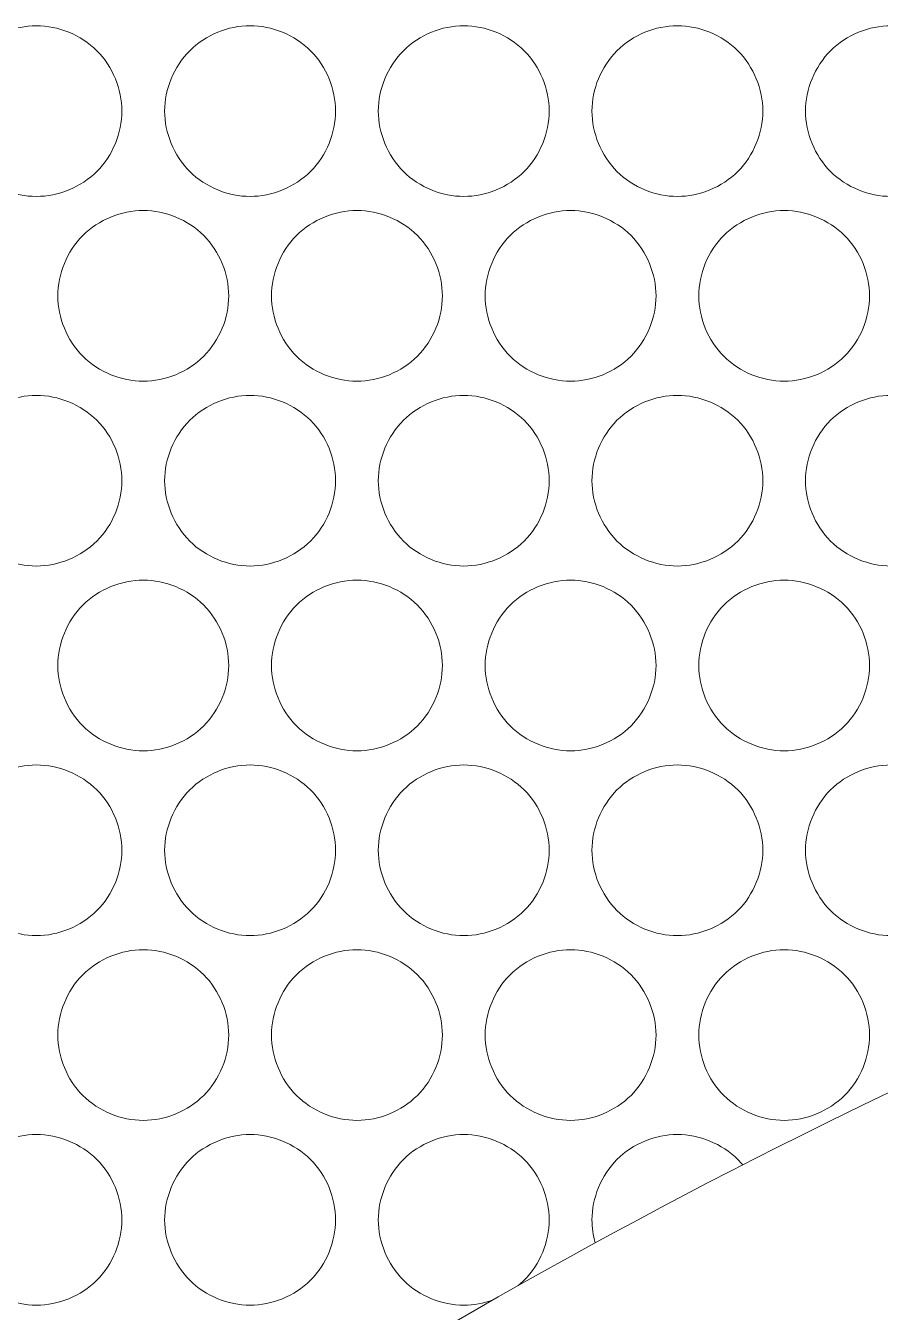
# Model space of a CAD drawing. Header units: millimetres. Extents: x 1177 to 4147, y 93 to 2194.
# Drawn here: x 1815.87 to 1845.9, y 1791.03 to 1836.25 of the extents above; entities that cross this region are included whole.
import ezdxf

# ---------------------------------------------------------------- set-up
doc = ezdxf.new("R2010")
doc.units = ezdxf.units.MM
doc.header["$LTSCALE"] = 0.1
doc.layers.get('0').update_dxf_attribs({"lineweight": 13})
doc.layers.add('标注', color=251, linetype='Continuous', lineweight=9)

msp = doc.modelspace()

# ---------------------------------------------------------------- linework, layer by layer
for radius, start, end in [(196.75, 204.56225, 43.01001), (177.334, 204.90538, 48.55999), (177.047, 204.9052, 48.6494), (168.077, 204.78787, 51.55568), (165.455, 204.70676, 52.44821), (156.5, 204.24844, 55.64881), (156.25, 204.23139, 55.74165), (155.11, 204.1505, 56.16753), (155, 204.14243, 56.20879)]:
    msp.add_arc((1812.49, 1686.895), radius, start, end)
at = {"layer": '标注'}
for points, knots in [([(1816.245, 1836.246), (1815.479, 1836.246), (1813.883, 1835.607), (1813.241, 1834.011), (1813.241, 1833.246)], [0, 0, 0, 0, 0.500225, 1, 1, 1, 1]), ([(1819.249, 1833.246), (1819.249, 1834.011), (1818.607, 1835.607), (1817.011, 1836.246), (1816.245, 1836.246)], [0, 0, 0, 0, 0.499776, 1, 1, 1, 1]), ([(1823.754, 1836.246), (1822.988, 1836.246), (1821.392, 1835.607), (1820.751, 1834.011), (1820.751, 1833.246)], [0, 0, 0, 0, 0.500211, 1, 1, 1, 1]), ([(1826.758, 1833.246), (1826.758, 1834.011), (1826.116, 1835.607), (1824.52, 1836.246), (1823.754, 1836.246)], [0, 0, 0, 0, 0.499794, 1, 1, 1, 1]), ([(1831.263, 1836.246), (1830.496, 1836.246), (1828.901, 1835.606), (1828.259, 1834.011), (1828.259, 1833.246)], [0, 0, 0, 0, 0.500181, 1, 1, 1, 1]), ([(1834.265, 1833.246), (1834.265, 1834.011), (1833.624, 1835.606), (1832.029, 1836.246), (1831.263, 1836.246)], [0, 0, 0, 0, 0.499826, 1, 1, 1, 1]), ([(1838.769, 1836.246), (1838.003, 1836.246), (1836.408, 1835.606), (1835.767, 1834.011), (1835.767, 1833.246)], [0, 0, 0, 0, 0.500136, 1, 1, 1, 1]), ([(1841.771, 1833.246), (1841.771, 1834.011), (1841.13, 1835.606), (1839.535, 1836.246), (1838.769, 1836.246)], [0, 0, 0, 0, 0.499875, 1, 1, 1, 1]), ([(1846.273, 1836.246), (1845.508, 1836.246), (1843.913, 1835.606), (1843.272, 1834.011), (1843.272, 1833.246)], [0, 0, 0, 0, 0.500075, 1, 1, 1, 1]), ([(1813.241, 1833.246), (1813.241, 1832.48), (1813.883, 1830.885), (1815.479, 1830.246), (1816.245, 1830.246)], [0, 0, 0, 0, 0.499775, 1, 1, 1, 1]), ([(1816.245, 1830.246), (1817.011, 1830.246), (1818.607, 1830.885), (1819.249, 1832.48), (1819.249, 1833.246)], [0, 0, 0, 0, 0.500224, 1, 1, 1, 1]), ([(1820.751, 1833.246), (1820.751, 1832.48), (1821.392, 1830.885), (1822.988, 1830.246), (1823.754, 1830.246)], [0, 0, 0, 0, 0.499789, 1, 1, 1, 1]), ([(1823.754, 1830.246), (1824.52, 1830.246), (1826.116, 1830.885), (1826.758, 1832.48), (1826.758, 1833.246)], [0, 0, 0, 0, 0.500206, 1, 1, 1, 1]), ([(1828.259, 1833.246), (1828.259, 1832.48), (1828.901, 1830.885), (1830.496, 1830.246), (1831.263, 1830.246)], [0, 0, 0, 0, 0.499819, 1, 1, 1, 1]), ([(1831.263, 1830.246), (1832.029, 1830.246), (1833.624, 1830.885), (1834.265, 1832.48), (1834.265, 1833.246)], [0, 0, 0, 0, 0.500174, 1, 1, 1, 1]), ([(1835.767, 1833.246), (1835.767, 1832.48), (1836.408, 1830.885), (1838.003, 1830.246), (1838.769, 1830.246)], [0, 0, 0, 0, 0.499864, 1, 1, 1, 1]), ([(1838.769, 1830.246), (1839.535, 1830.246), (1841.13, 1830.885), (1841.771, 1832.48), (1841.771, 1833.246)], [0, 0, 0, 0, 0.500125, 1, 1, 1, 1]), ([(1843.272, 1833.246), (1843.272, 1832.48), (1843.913, 1830.885), (1845.508, 1830.246), (1846.273, 1830.246)], [0, 0, 0, 0, 0.499925, 1, 1, 1, 1]), ([(1820, 1829.751), (1819.234, 1829.751), (1817.638, 1829.111), (1816.996, 1827.516), (1816.996, 1826.751)], [0, 0, 0, 0, 0.50022, 1, 1, 1, 1]), ([(1820, 1829.751), (1819.234, 1829.751), (1817.638, 1829.111), (1816.996, 1827.516), (1816.996, 1826.751)], [0, 0, 0, 0, 0.50022, 1, 1, 1, 1]), ([(1823.003, 1826.751), (1823.003, 1827.516), (1822.362, 1829.111), (1820.766, 1829.751), (1820, 1829.751)], [0, 0, 0, 0, 0.499783, 1, 1, 1, 1]), ([(1823.003, 1826.751), (1823.003, 1827.516), (1822.362, 1829.111), (1820.766, 1829.751), (1820, 1829.751)], [0, 0, 0, 0, 0.499783, 1, 1, 1, 1]), ([(1827.509, 1829.751), (1826.742, 1829.751), (1825.147, 1829.111), (1824.505, 1827.516), (1824.505, 1826.751)], [0, 0, 0, 0, 0.500198, 1, 1, 1, 1]), ([(1827.509, 1829.751), (1826.742, 1829.751), (1825.147, 1829.111), (1824.505, 1827.516), (1824.505, 1826.751)], [0, 0, 0, 0, 0.500198, 1, 1, 1, 1]), ([(1830.512, 1826.751), (1830.512, 1827.516), (1829.87, 1829.111), (1828.275, 1829.751), (1827.509, 1829.751)], [0, 0, 0, 0, 0.499808, 1, 1, 1, 1]), ([(1830.512, 1826.751), (1830.512, 1827.516), (1829.87, 1829.111), (1828.275, 1829.751), (1827.509, 1829.751)], [0, 0, 0, 0, 0.499808, 1, 1, 1, 1]), ([(1835.016, 1829.751), (1834.25, 1829.751), (1832.655, 1829.111), (1832.013, 1827.516), (1832.013, 1826.751)], [0, 0, 0, 0, 0.500161, 1, 1, 1, 1]), ([(1835.016, 1829.751), (1834.25, 1829.751), (1832.655, 1829.111), (1832.013, 1827.516), (1832.013, 1826.751)], [0, 0, 0, 0, 0.500161, 1, 1, 1, 1]), ([(1838.019, 1826.751), (1838.019, 1827.516), (1837.377, 1829.111), (1835.782, 1829.751), (1835.016, 1829.751)], [0, 0, 0, 0, 0.499849, 1, 1, 1, 1]), ([(1838.019, 1826.751), (1838.019, 1827.516), (1837.377, 1829.111), (1835.782, 1829.751), (1835.016, 1829.751)], [0, 0, 0, 0, 0.499849, 1, 1, 1, 1]), ([(1842.522, 1829.751), (1841.756, 1829.751), (1840.161, 1829.111), (1839.52, 1827.516), (1839.52, 1826.751)], [0, 0, 0, 0, 0.500108, 1, 1, 1, 1]), ([(1842.522, 1829.751), (1841.756, 1829.751), (1840.161, 1829.111), (1839.52, 1827.516), (1839.52, 1826.751)], [0, 0, 0, 0, 0.500108, 1, 1, 1, 1]), ([(1845.523, 1826.751), (1845.523, 1827.516), (1844.882, 1829.111), (1843.287, 1829.751), (1842.522, 1829.751)], [0, 0, 0, 0, 0.499905, 1, 1, 1, 1]), ([(1845.523, 1826.751), (1845.523, 1827.516), (1844.882, 1829.111), (1843.287, 1829.751), (1842.522, 1829.751)], [0, 0, 0, 0, 0.499905, 1, 1, 1, 1]), ([(1816.996, 1826.751), (1816.996, 1825.985), (1817.638, 1824.39), (1819.234, 1823.751), (1820, 1823.751)], [0, 0, 0, 0, 0.49978, 1, 1, 1, 1]), ([(1816.996, 1826.751), (1816.996, 1825.985), (1817.638, 1824.39), (1819.234, 1823.751), (1820, 1823.751)], [0, 0, 0, 0, 0.49978, 1, 1, 1, 1]), ([(1820, 1823.751), (1820.766, 1823.751), (1822.362, 1824.39), (1823.003, 1825.985), (1823.003, 1826.751)], [0, 0, 0, 0, 0.500217, 1, 1, 1, 1]), ([(1820, 1823.751), (1820.766, 1823.751), (1822.362, 1824.39), (1823.003, 1825.985), (1823.003, 1826.751)], [0, 0, 0, 0, 0.500217, 1, 1, 1, 1]), ([(1824.505, 1826.751), (1824.505, 1825.985), (1825.147, 1824.39), (1826.742, 1823.751), (1827.509, 1823.751)], [0, 0, 0, 0, 0.499802, 1, 1, 1, 1]), ([(1824.505, 1826.751), (1824.505, 1825.985), (1825.147, 1824.39), (1826.742, 1823.751), (1827.509, 1823.751)], [0, 0, 0, 0, 0.499802, 1, 1, 1, 1]), ([(1827.509, 1823.751), (1828.275, 1823.751), (1829.87, 1824.39), (1830.512, 1825.985), (1830.512, 1826.751)], [0, 0, 0, 0, 0.500192, 1, 1, 1, 1]), ([(1827.509, 1823.751), (1828.275, 1823.751), (1829.87, 1824.39), (1830.512, 1825.985), (1830.512, 1826.751)], [0, 0, 0, 0, 0.500192, 1, 1, 1, 1]), ([(1832.013, 1826.751), (1832.013, 1825.985), (1832.655, 1824.39), (1834.25, 1823.751), (1835.016, 1823.751)], [0, 0, 0, 0, 0.499839, 1, 1, 1, 1]), ([(1832.013, 1826.751), (1832.013, 1825.985), (1832.655, 1824.39), (1834.25, 1823.751), (1835.016, 1823.751)], [0, 0, 0, 0, 0.499839, 1, 1, 1, 1]), ([(1835.016, 1823.751), (1835.782, 1823.751), (1837.377, 1824.39), (1838.019, 1825.985), (1838.019, 1826.751)], [0, 0, 0, 0, 0.500151, 1, 1, 1, 1]), ([(1835.016, 1823.751), (1835.782, 1823.751), (1837.377, 1824.39), (1838.019, 1825.985), (1838.019, 1826.751)], [0, 0, 0, 0, 0.500151, 1, 1, 1, 1]), ([(1839.52, 1826.751), (1839.52, 1825.985), (1840.161, 1824.39), (1841.756, 1823.751), (1842.522, 1823.751)], [0, 0, 0, 0, 0.499892, 1, 1, 1, 1]), ([(1839.52, 1826.751), (1839.52, 1825.985), (1840.161, 1824.39), (1841.756, 1823.751), (1842.522, 1823.751)], [0, 0, 0, 0, 0.499892, 1, 1, 1, 1]), ([(1842.522, 1823.751), (1843.287, 1823.751), (1844.882, 1824.39), (1845.523, 1825.985), (1845.523, 1826.751)], [0, 0, 0, 0, 0.500095, 1, 1, 1, 1]), ([(1842.522, 1823.751), (1843.287, 1823.751), (1844.882, 1824.39), (1845.523, 1825.985), (1845.523, 1826.751)], [0, 0, 0, 0, 0.500095, 1, 1, 1, 1]), ([(1816.245, 1823.255), (1815.479, 1823.255), (1813.883, 1822.616), (1813.241, 1821.021), (1813.241, 1820.255)], [0, 0, 0, 0, 0.500225, 1, 1, 1, 1]), ([(1819.249, 1820.255), (1819.249, 1821.021), (1818.607, 1822.616), (1817.011, 1823.255), (1816.245, 1823.255)], [0, 0, 0, 0, 0.499776, 1, 1, 1, 1]), ([(1823.754, 1823.255), (1822.988, 1823.255), (1821.392, 1822.616), (1820.751, 1821.021), (1820.751, 1820.255)], [0, 0, 0, 0, 0.500211, 1, 1, 1, 1]), ([(1826.758, 1820.255), (1826.758, 1821.021), (1826.116, 1822.616), (1824.52, 1823.255), (1823.754, 1823.255)], [0, 0, 0, 0, 0.499794, 1, 1, 1, 1]), ([(1831.263, 1823.255), (1830.496, 1823.255), (1828.901, 1822.616), (1828.259, 1821.021), (1828.259, 1820.255)], [0, 0, 0, 0, 0.500181, 1, 1, 1, 1]), ([(1834.265, 1820.255), (1834.265, 1821.021), (1833.624, 1822.616), (1832.029, 1823.255), (1831.263, 1823.255)], [0, 0, 0, 0, 0.499826, 1, 1, 1, 1]), ([(1838.769, 1823.255), (1838.003, 1823.255), (1836.408, 1822.616), (1835.767, 1821.021), (1835.767, 1820.255)], [0, 0, 0, 0, 0.500136, 1, 1, 1, 1]), ([(1841.771, 1820.255), (1841.771, 1821.021), (1841.13, 1822.616), (1839.535, 1823.255), (1838.769, 1823.255)], [0, 0, 0, 0, 0.499875, 1, 1, 1, 1]), ([(1846.273, 1823.255), (1845.508, 1823.255), (1843.913, 1822.616), (1843.272, 1821.021), (1843.272, 1820.255)], [0, 0, 0, 0, 0.500075, 1, 1, 1, 1]), ([(1813.241, 1820.255), (1813.241, 1819.49), (1813.883, 1817.894), (1815.479, 1817.255), (1816.245, 1817.255)], [0, 0, 0, 0, 0.499775, 1, 1, 1, 1]), ([(1816.245, 1817.255), (1817.011, 1817.255), (1818.607, 1817.894), (1819.249, 1819.49), (1819.249, 1820.255)], [0, 0, 0, 0, 0.500224, 1, 1, 1, 1]), ([(1820.751, 1820.255), (1820.751, 1819.49), (1821.392, 1817.894), (1822.988, 1817.255), (1823.754, 1817.255)], [0, 0, 0, 0, 0.499789, 1, 1, 1, 1]), ([(1823.754, 1817.255), (1824.52, 1817.255), (1826.116, 1817.895), (1826.758, 1819.49), (1826.758, 1820.255)], [0, 0, 0, 0, 0.500206, 1, 1, 1, 1]), ([(1828.259, 1820.255), (1828.259, 1819.49), (1828.901, 1817.895), (1830.496, 1817.255), (1831.263, 1817.255)], [0, 0, 0, 0, 0.499819, 1, 1, 1, 1]), ([(1831.263, 1817.255), (1832.029, 1817.255), (1833.624, 1817.895), (1834.265, 1819.49), (1834.265, 1820.255)], [0, 0, 0, 0, 0.500174, 1, 1, 1, 1]), ([(1835.767, 1820.255), (1835.767, 1819.49), (1836.408, 1817.895), (1838.003, 1817.255), (1838.769, 1817.255)], [0, 0, 0, 0, 0.499864, 1, 1, 1, 1]), ([(1838.769, 1817.255), (1839.535, 1817.255), (1841.13, 1817.895), (1841.771, 1819.49), (1841.771, 1820.255)], [0, 0, 0, 0, 0.500125, 1, 1, 1, 1]), ([(1843.272, 1820.255), (1843.272, 1819.49), (1843.913, 1817.895), (1845.508, 1817.255), (1846.273, 1817.255)], [0, 0, 0, 0, 0.499925, 1, 1, 1, 1]), ([(1820, 1816.76), (1819.234, 1816.76), (1817.638, 1816.121), (1816.996, 1814.526), (1816.996, 1813.76)], [0, 0, 0, 0, 0.50022, 1, 1, 1, 1]), ([(1820, 1816.76), (1819.234, 1816.76), (1817.638, 1816.121), (1816.996, 1814.526), (1816.996, 1813.76)], [0, 0, 0, 0, 0.50022, 1, 1, 1, 1]), ([(1823.003, 1813.76), (1823.003, 1814.526), (1822.362, 1816.121), (1820.766, 1816.76), (1820, 1816.76)], [0, 0, 0, 0, 0.499783, 1, 1, 1, 1]), ([(1823.003, 1813.76), (1823.003, 1814.526), (1822.362, 1816.121), (1820.766, 1816.76), (1820, 1816.76)], [0, 0, 0, 0, 0.499783, 1, 1, 1, 1]), ([(1827.509, 1816.76), (1826.742, 1816.76), (1825.147, 1816.121), (1824.505, 1814.526), (1824.505, 1813.76)], [0, 0, 0, 0, 0.500198, 1, 1, 1, 1]), ([(1827.509, 1816.76), (1826.742, 1816.76), (1825.147, 1816.121), (1824.505, 1814.526), (1824.505, 1813.76)], [0, 0, 0, 0, 0.500198, 1, 1, 1, 1]), ([(1830.512, 1813.76), (1830.512, 1814.526), (1829.87, 1816.121), (1828.275, 1816.76), (1827.509, 1816.76)], [0, 0, 0, 0, 0.499808, 1, 1, 1, 1]), ([(1830.512, 1813.76), (1830.512, 1814.526), (1829.87, 1816.121), (1828.275, 1816.76), (1827.509, 1816.76)], [0, 0, 0, 0, 0.499808, 1, 1, 1, 1]), ([(1835.016, 1816.76), (1834.25, 1816.76), (1832.655, 1816.121), (1832.013, 1814.526), (1832.013, 1813.76)], [0, 0, 0, 0, 0.500161, 1, 1, 1, 1]), ([(1835.016, 1816.76), (1834.25, 1816.76), (1832.655, 1816.121), (1832.013, 1814.526), (1832.013, 1813.76)], [0, 0, 0, 0, 0.500161, 1, 1, 1, 1]), ([(1838.019, 1813.76), (1838.019, 1814.526), (1837.377, 1816.121), (1835.782, 1816.76), (1835.016, 1816.76)], [0, 0, 0, 0, 0.499849, 1, 1, 1, 1]), ([(1838.019, 1813.76), (1838.019, 1814.526), (1837.377, 1816.121), (1835.782, 1816.76), (1835.016, 1816.76)], [0, 0, 0, 0, 0.499849, 1, 1, 1, 1]), ([(1842.522, 1816.76), (1841.756, 1816.76), (1840.161, 1816.121), (1839.52, 1814.526), (1839.52, 1813.76)], [0, 0, 0, 0, 0.500108, 1, 1, 1, 1]), ([(1842.522, 1816.76), (1841.756, 1816.76), (1840.161, 1816.121), (1839.52, 1814.526), (1839.52, 1813.76)], [0, 0, 0, 0, 0.500108, 1, 1, 1, 1]), ([(1845.523, 1813.76), (1845.523, 1814.526), (1844.882, 1816.12), (1843.287, 1816.76), (1842.522, 1816.76)], [0, 0, 0, 0, 0.499905, 1, 1, 1, 1]), ([(1845.523, 1813.76), (1845.523, 1814.526), (1844.882, 1816.12), (1843.287, 1816.76), (1842.522, 1816.76)], [0, 0, 0, 0, 0.499905, 1, 1, 1, 1]), ([(1816.996, 1813.76), (1816.996, 1812.995), (1817.638, 1811.399), (1819.234, 1810.76), (1820, 1810.76)], [0, 0, 0, 0, 0.49978, 1, 1, 1, 1]), ([(1816.996, 1813.76), (1816.996, 1812.995), (1817.638, 1811.399), (1819.234, 1810.76), (1820, 1810.76)], [0, 0, 0, 0, 0.49978, 1, 1, 1, 1]), ([(1820, 1810.76), (1820.766, 1810.76), (1822.362, 1811.399), (1823.003, 1812.995), (1823.003, 1813.76)], [0, 0, 0, 0, 0.500217, 1, 1, 1, 1]), ([(1820, 1810.76), (1820.766, 1810.76), (1822.362, 1811.399), (1823.003, 1812.995), (1823.003, 1813.76)], [0, 0, 0, 0, 0.500217, 1, 1, 1, 1]), ([(1824.505, 1813.76), (1824.505, 1812.995), (1825.147, 1811.399), (1826.742, 1810.76), (1827.509, 1810.76)], [0, 0, 0, 0, 0.499802, 1, 1, 1, 1]), ([(1824.505, 1813.76), (1824.505, 1812.995), (1825.147, 1811.399), (1826.742, 1810.76), (1827.509, 1810.76)], [0, 0, 0, 0, 0.499802, 1, 1, 1, 1]), ([(1827.509, 1810.76), (1828.275, 1810.76), (1829.87, 1811.399), (1830.512, 1812.995), (1830.512, 1813.76)], [0, 0, 0, 0, 0.500192, 1, 1, 1, 1]), ([(1827.509, 1810.76), (1828.275, 1810.76), (1829.87, 1811.399), (1830.512, 1812.995), (1830.512, 1813.76)], [0, 0, 0, 0, 0.500192, 1, 1, 1, 1]), ([(1832.013, 1813.76), (1832.013, 1812.995), (1832.655, 1811.4), (1834.25, 1810.76), (1835.016, 1810.76)], [0, 0, 0, 0, 0.499839, 1, 1, 1, 1]), ([(1832.013, 1813.76), (1832.013, 1812.995), (1832.655, 1811.4), (1834.25, 1810.76), (1835.016, 1810.76)], [0, 0, 0, 0, 0.499839, 1, 1, 1, 1]), ([(1835.016, 1810.76), (1835.782, 1810.76), (1837.377, 1811.4), (1838.019, 1812.995), (1838.019, 1813.76)], [0, 0, 0, 0, 0.500151, 1, 1, 1, 1]), ([(1835.016, 1810.76), (1835.782, 1810.76), (1837.377, 1811.4), (1838.019, 1812.995), (1838.019, 1813.76)], [0, 0, 0, 0, 0.500151, 1, 1, 1, 1]), ([(1839.52, 1813.76), (1839.52, 1812.995), (1840.161, 1811.4), (1841.756, 1810.76), (1842.522, 1810.76)], [0, 0, 0, 0, 0.499892, 1, 1, 1, 1]), ([(1839.52, 1813.76), (1839.52, 1812.995), (1840.161, 1811.4), (1841.756, 1810.76), (1842.522, 1810.76)], [0, 0, 0, 0, 0.499892, 1, 1, 1, 1]), ([(1842.522, 1810.76), (1843.287, 1810.76), (1844.882, 1811.4), (1845.523, 1812.995), (1845.523, 1813.76)], [0, 0, 0, 0, 0.500095, 1, 1, 1, 1]), ([(1842.522, 1810.76), (1843.287, 1810.76), (1844.882, 1811.4), (1845.523, 1812.995), (1845.523, 1813.76)], [0, 0, 0, 0, 0.500095, 1, 1, 1, 1]), ([(1816.245, 1810.265), (1815.479, 1810.265), (1813.883, 1809.626), (1813.241, 1808.03), (1813.241, 1807.265)], [0, 0, 0, 0, 0.500225, 1, 1, 1, 1]), ([(1819.249, 1807.265), (1819.249, 1808.03), (1818.607, 1809.626), (1817.011, 1810.265), (1816.245, 1810.265)], [0, 0, 0, 0, 0.499776, 1, 1, 1, 1]), ([(1823.754, 1810.265), (1822.988, 1810.265), (1821.392, 1809.626), (1820.751, 1808.03), (1820.751, 1807.265)], [0, 0, 0, 0, 0.500211, 1, 1, 1, 1]), ([(1826.758, 1807.265), (1826.758, 1808.03), (1826.116, 1809.626), (1824.52, 1810.265), (1823.754, 1810.265)], [0, 0, 0, 0, 0.499794, 1, 1, 1, 1]), ([(1831.263, 1810.265), (1830.496, 1810.265), (1828.901, 1809.626), (1828.259, 1808.03), (1828.259, 1807.265)], [0, 0, 0, 0, 0.500181, 1, 1, 1, 1]), ([(1834.265, 1807.265), (1834.265, 1808.03), (1833.624, 1809.626), (1832.029, 1810.265), (1831.263, 1810.265)], [0, 0, 0, 0, 0.499826, 1, 1, 1, 1]), ([(1838.769, 1810.265), (1838.003, 1810.265), (1836.408, 1809.625), (1835.767, 1808.03), (1835.767, 1807.265)], [0, 0, 0, 0, 0.500136, 1, 1, 1, 1]), ([(1841.771, 1807.265), (1841.771, 1808.03), (1841.13, 1809.625), (1839.535, 1810.265), (1838.769, 1810.265)], [0, 0, 0, 0, 0.499875, 1, 1, 1, 1]), ([(1846.273, 1810.265), (1845.508, 1810.265), (1843.913, 1809.625), (1843.272, 1808.03), (1843.272, 1807.265)], [0, 0, 0, 0, 0.500075, 1, 1, 1, 1]), ([(1813.241, 1807.265), (1813.241, 1806.499), (1813.883, 1804.904), (1815.479, 1804.265), (1816.245, 1804.265)], [0, 0, 0, 0, 0.499775, 1, 1, 1, 1]), ([(1816.245, 1804.265), (1817.011, 1804.265), (1818.607, 1804.904), (1819.249, 1806.499), (1819.249, 1807.265)], [0, 0, 0, 0, 0.500224, 1, 1, 1, 1]), ([(1820.751, 1807.265), (1820.751, 1806.499), (1821.392, 1804.904), (1822.988, 1804.265), (1823.754, 1804.265)], [0, 0, 0, 0, 0.499789, 1, 1, 1, 1]), ([(1823.754, 1804.265), (1824.52, 1804.265), (1826.116, 1804.904), (1826.758, 1806.499), (1826.758, 1807.265)], [0, 0, 0, 0, 0.500206, 1, 1, 1, 1]), ([(1828.259, 1807.265), (1828.259, 1806.499), (1828.901, 1804.904), (1830.496, 1804.265), (1831.263, 1804.265)], [0, 0, 0, 0, 0.499819, 1, 1, 1, 1]), ([(1831.263, 1804.265), (1832.029, 1804.265), (1833.624, 1804.904), (1834.265, 1806.499), (1834.265, 1807.265)], [0, 0, 0, 0, 0.500174, 1, 1, 1, 1]), ([(1835.767, 1807.265), (1835.767, 1806.499), (1836.408, 1804.904), (1838.003, 1804.265), (1838.769, 1804.265)], [0, 0, 0, 0, 0.499864, 1, 1, 1, 1]), ([(1838.769, 1804.265), (1839.535, 1804.265), (1841.13, 1804.904), (1841.771, 1806.5), (1841.771, 1807.265)], [0, 0, 0, 0, 0.500125, 1, 1, 1, 1]), ([(1843.272, 1807.265), (1843.272, 1806.5), (1843.913, 1804.905), (1845.508, 1804.265), (1846.273, 1804.265)], [0, 0, 0, 0, 0.499925, 1, 1, 1, 1]), ([(1820, 1803.77), (1819.234, 1803.77), (1817.638, 1803.131), (1816.996, 1801.535), (1816.996, 1800.77)], [0, 0, 0, 0, 0.50022, 1, 1, 1, 1]), ([(1820, 1803.77), (1819.234, 1803.77), (1817.638, 1803.131), (1816.996, 1801.535), (1816.996, 1800.77)], [0, 0, 0, 0, 0.50022, 1, 1, 1, 1]), ([(1823.003, 1800.77), (1823.003, 1801.535), (1822.362, 1803.131), (1820.766, 1803.77), (1820, 1803.77)], [0, 0, 0, 0, 0.499783, 1, 1, 1, 1]), ([(1823.003, 1800.77), (1823.003, 1801.535), (1822.362, 1803.131), (1820.766, 1803.77), (1820, 1803.77)], [0, 0, 0, 0, 0.499783, 1, 1, 1, 1]), ([(1827.509, 1803.77), (1826.742, 1803.77), (1825.147, 1803.131), (1824.505, 1801.535), (1824.505, 1800.77)], [0, 0, 0, 0, 0.500198, 1, 1, 1, 1]), ([(1827.509, 1803.77), (1826.742, 1803.77), (1825.147, 1803.131), (1824.505, 1801.535), (1824.505, 1800.77)], [0, 0, 0, 0, 0.500198, 1, 1, 1, 1]), ([(1830.512, 1800.77), (1830.512, 1801.535), (1829.87, 1803.131), (1828.275, 1803.77), (1827.509, 1803.77)], [0, 0, 0, 0, 0.499808, 1, 1, 1, 1]), ([(1830.512, 1800.77), (1830.512, 1801.535), (1829.87, 1803.131), (1828.275, 1803.77), (1827.509, 1803.77)], [0, 0, 0, 0, 0.499808, 1, 1, 1, 1]), ([(1835.016, 1803.77), (1834.25, 1803.77), (1832.655, 1803.13), (1832.013, 1801.535), (1832.013, 1800.77)], [0, 0, 0, 0, 0.500161, 1, 1, 1, 1]), ([(1835.016, 1803.77), (1834.25, 1803.77), (1832.655, 1803.13), (1832.013, 1801.535), (1832.013, 1800.77)], [0, 0, 0, 0, 0.500161, 1, 1, 1, 1]), ([(1838.019, 1800.77), (1838.019, 1801.535), (1837.377, 1803.13), (1835.782, 1803.77), (1835.016, 1803.77)], [0, 0, 0, 0, 0.499849, 1, 1, 1, 1]), ([(1838.019, 1800.77), (1838.019, 1801.535), (1837.377, 1803.13), (1835.782, 1803.77), (1835.016, 1803.77)], [0, 0, 0, 0, 0.499849, 1, 1, 1, 1]), ([(1842.522, 1803.77), (1841.756, 1803.77), (1840.161, 1803.13), (1839.52, 1801.535), (1839.52, 1800.77)], [0, 0, 0, 0, 0.500108, 1, 1, 1, 1]), ([(1842.522, 1803.77), (1841.756, 1803.77), (1840.161, 1803.13), (1839.52, 1801.535), (1839.52, 1800.77)], [0, 0, 0, 0, 0.500108, 1, 1, 1, 1]), ([(1845.523, 1800.77), (1845.523, 1801.535), (1844.882, 1803.13), (1843.287, 1803.77), (1842.522, 1803.77)], [0, 0, 0, 0, 0.499905, 1, 1, 1, 1]), ([(1845.523, 1800.77), (1845.523, 1801.535), (1844.882, 1803.13), (1843.287, 1803.77), (1842.522, 1803.77)], [0, 0, 0, 0, 0.499905, 1, 1, 1, 1]), ([(1816.996, 1800.77), (1816.996, 1800.004), (1817.638, 1798.409), (1819.234, 1797.77), (1820, 1797.77)], [0, 0, 0, 0, 0.49978, 1, 1, 1, 1]), ([(1816.996, 1800.77), (1816.996, 1800.004), (1817.638, 1798.409), (1819.234, 1797.77), (1820, 1797.77)], [0, 0, 0, 0, 0.49978, 1, 1, 1, 1]), ([(1820, 1797.77), (1820.766, 1797.77), (1822.362, 1798.409), (1823.003, 1800.004), (1823.003, 1800.77)], [0, 0, 0, 0, 0.500217, 1, 1, 1, 1]), ([(1820, 1797.77), (1820.766, 1797.77), (1822.362, 1798.409), (1823.003, 1800.004), (1823.003, 1800.77)], [0, 0, 0, 0, 0.500217, 1, 1, 1, 1]), ([(1824.505, 1800.77), (1824.505, 1800.004), (1825.147, 1798.409), (1826.742, 1797.77), (1827.509, 1797.77)], [0, 0, 0, 0, 0.499802, 1, 1, 1, 1]), ([(1824.505, 1800.77), (1824.505, 1800.004), (1825.147, 1798.409), (1826.742, 1797.77), (1827.509, 1797.77)], [0, 0, 0, 0, 0.499802, 1, 1, 1, 1]), ([(1827.509, 1797.77), (1828.275, 1797.77), (1829.87, 1798.409), (1830.512, 1800.004), (1830.512, 1800.77)], [0, 0, 0, 0, 0.500192, 1, 1, 1, 1]), ([(1827.509, 1797.77), (1828.275, 1797.77), (1829.87, 1798.409), (1830.512, 1800.004), (1830.512, 1800.77)], [0, 0, 0, 0, 0.500192, 1, 1, 1, 1]), ([(1832.013, 1800.77), (1832.013, 1800.004), (1832.655, 1798.409), (1834.25, 1797.77), (1835.016, 1797.77)], [0, 0, 0, 0, 0.499839, 1, 1, 1, 1]), ([(1832.013, 1800.77), (1832.013, 1800.004), (1832.655, 1798.409), (1834.25, 1797.77), (1835.016, 1797.77)], [0, 0, 0, 0, 0.499839, 1, 1, 1, 1]), ([(1835.016, 1797.77), (1835.782, 1797.77), (1837.377, 1798.409), (1838.019, 1800.004), (1838.019, 1800.77)], [0, 0, 0, 0, 0.500151, 1, 1, 1, 1]), ([(1835.016, 1797.77), (1835.782, 1797.77), (1837.377, 1798.409), (1838.019, 1800.004), (1838.019, 1800.77)], [0, 0, 0, 0, 0.500151, 1, 1, 1, 1]), ([(1839.52, 1800.77), (1839.52, 1800.004), (1840.161, 1798.409), (1841.756, 1797.77), (1842.522, 1797.77)], [0, 0, 0, 0, 0.499892, 1, 1, 1, 1]), ([(1839.52, 1800.77), (1839.52, 1800.004), (1840.161, 1798.409), (1841.756, 1797.77), (1842.522, 1797.77)], [0, 0, 0, 0, 0.499892, 1, 1, 1, 1]), ([(1842.522, 1797.77), (1843.287, 1797.77), (1844.882, 1798.409), (1845.523, 1800.004), (1845.523, 1800.77)], [0, 0, 0, 0, 0.500095, 1, 1, 1, 1]), ([(1842.522, 1797.77), (1843.287, 1797.77), (1844.882, 1798.409), (1845.523, 1800.004), (1845.523, 1800.77)], [0, 0, 0, 0, 0.500095, 1, 1, 1, 1]), ([(1816.245, 1797.275), (1815.479, 1797.275), (1813.883, 1796.635), (1813.241, 1795.04), (1813.241, 1794.275)], [0, 0, 0, 0, 0.500225, 1, 1, 1, 1]), ([(1819.249, 1794.275), (1819.249, 1795.04), (1818.607, 1796.635), (1817.011, 1797.275), (1816.245, 1797.275)], [0, 0, 0, 0, 0.499776, 1, 1, 1, 1]), ([(1823.754, 1797.275), (1822.988, 1797.275), (1821.392, 1796.635), (1820.751, 1795.04), (1820.751, 1794.275)], [0, 0, 0, 0, 0.500211, 1, 1, 1, 1]), ([(1826.758, 1794.275), (1826.758, 1795.04), (1826.116, 1796.635), (1824.52, 1797.275), (1823.754, 1797.275)], [0, 0, 0, 0, 0.499794, 1, 1, 1, 1]), ([(1831.263, 1797.275), (1830.496, 1797.275), (1828.901, 1796.635), (1828.259, 1795.04), (1828.259, 1794.275)], [0, 0, 0, 0, 0.500181, 1, 1, 1, 1]), ([(1834.265, 1794.275), (1834.265, 1795.04), (1833.624, 1796.635), (1832.029, 1797.275), (1831.263, 1797.275)], [0, 0, 0, 0, 0.499826, 1, 1, 1, 1]), ([(1838.769, 1797.275), (1838.003, 1797.275), (1836.408, 1796.635), (1835.767, 1795.04), (1835.767, 1794.275)], [0, 0, 0, 0, 0.500136, 1, 1, 1, 1]), ([(1841.064, 1796.207), (1841.01, 1796.273), (1840.419, 1796.92), (1839.535, 1797.275), (1838.769, 1797.275)], [0.4459895, 0.4459895, 0.4459895, 0.4459895, 0.4998748, 1, 1, 1, 1]), ([(1813.241, 1794.275), (1813.241, 1793.509), (1813.883, 1791.914), (1815.479, 1791.275), (1816.245, 1791.275)], [0, 0, 0, 0, 0.499775, 1, 1, 1, 1]), ([(1816.245, 1791.275), (1817.011, 1791.275), (1818.607, 1791.914), (1819.249, 1793.509), (1819.249, 1794.275)], [0, 0, 0, 0, 0.500224, 1, 1, 1, 1]), ([(1820.751, 1794.275), (1820.751, 1793.509), (1821.392, 1791.914), (1822.988, 1791.275), (1823.754, 1791.275)], [0, 0, 0, 0, 0.499789, 1, 1, 1, 1]), ([(1823.754, 1791.275), (1824.52, 1791.275), (1826.116, 1791.914), (1826.758, 1793.509), (1826.758, 1794.275)], [0, 0, 0, 0, 0.500206, 1, 1, 1, 1]), ([(1828.259, 1794.275), (1828.259, 1793.509), (1828.901, 1791.914), (1830.496, 1791.275), (1831.263, 1791.275)], [0, 0, 0, 0, 0.499819, 1, 1, 1, 1]), ([(1833.179, 1791.966), (1833.251, 1792.025), (1833.907, 1792.618), (1834.265, 1793.509), (1834.265, 1794.275)], [0.4412673, 0.4412673, 0.4412673, 0.4412673, 0.5001736, 1, 1, 1, 1])]:
    msp.add_open_spline(points, degree=3, knots=knots, dxfattribs=at)
msp.add_spline([(2027.49, 1819.182), (1864.296, 1806.369), (1766.772, 1737.15), (1658.757, 1615.796), (1597.49, 1595.163)], degree=3, dxfattribs=at)
for points in [[(1835.767, 1794.275), (1835.767, 1794.005), (1835.806, 1793.732), (1835.882, 1793.467)], [(1831.263, 1791.275), (1831.606, 1791.275), (1831.955, 1791.339), (1832.287, 1791.46)]]:
    msp.add_open_spline(points, degree=3, dxfattribs=at)

doc.saveas('drawing.dxf')
